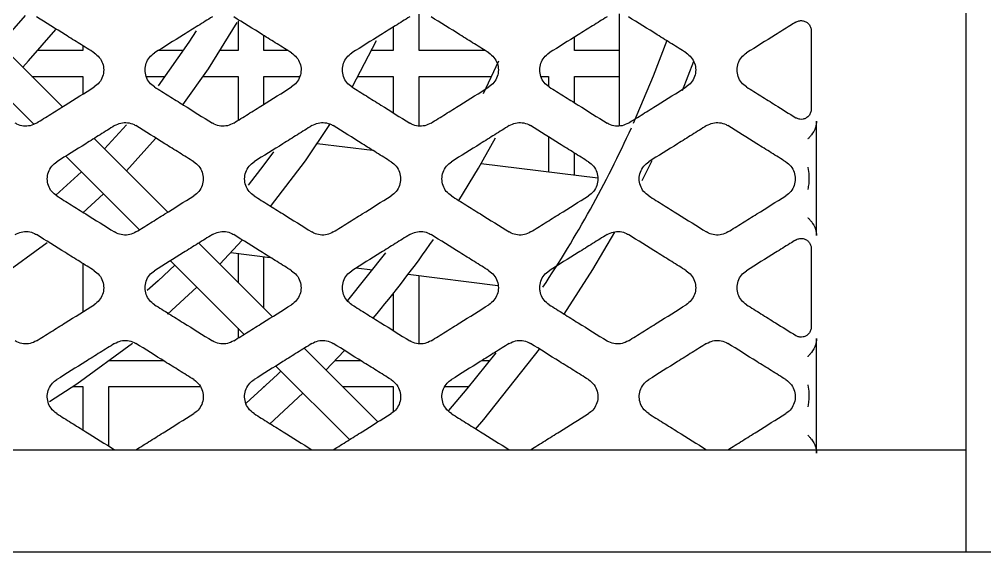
# Model space of a CAD drawing. Header units: millimetres. Extents: x 11355 to 11505, y 8083 to 8171.
# Drawn here: x 11370.614 to 11372.569, y 8087.563 to 8088.642 of the extents above; entities that cross this region are included whole.
import ezdxf

# ---------------------------------------------------------------- set-up
doc = ezdxf.new("R2010")
doc.units = ezdxf.units.MM
doc.layers.add('UPS', color=7, linetype='Continuous')

# ---------------------------------------------------------------- blocks, each defined once
blk = doc.blocks.new('UPS - 2.2kVA (APC SRT2200RMXLI-NC)')
at = {"linetype": 'Continuous'}
for p, q in [((2327.7323, 1373.2344), (2327.7323, 1376.7344)), ((2325.8272, 1374.3212), (2325.7758, 1374.263)), ((2326.2583, 1374.3103), (2326.2583, 1374.25)), ((2326.625, 1374.25), (2326.625, 1374.3239)), ((2327.0306, 1374.0975), (2327.0306, 1374.3243)), ((2326.5726, 1374.2976), (2326.5726, 1374.25)), ((2327.4186, 1374.2901), (2327.4186, 1374.1312)), ((2325.9029, 1374.1359), (2325.7537, 1374.2851)), ((2326.3107, 1374.25), (2326.3107, 1374.2802)), ((2326.4899, 1374.1771), (2326.5389, 1374.27)), ((2326.9393, 1374.25), (2326.9393, 1374.2771)), ((2325.944, 1374.2597), (2325.944, 1374.25)), ((2325.6962, 1374.2492), (2325.8447, 1374.1007)), ((2325.944, 1374.25), (2325.8532, 1374.25)), ((2326.1476, 1374.25), (2326.097, 1374.25)), ((2326.2583, 1374.25), (2326.2224, 1374.25)), ((2326.359, 1374.25), (2326.3107, 1374.25)), ((2326.5726, 1374.25), (2326.5289, 1374.25)), ((2326.7585, 1374.25), (2326.625, 1374.25)), ((2327.0306, 1374.25), (2326.9393, 1374.25)), ((2326.7854, 1374.2283), (2326.7543, 1374.162)), ((2327.1583, 1374.1688), (2327.1813, 1374.2286)), ((2325.8411, 1374.1976), (2325.944, 1374.1976)), ((2325.944, 1374.1976), (2325.944, 1374.1616)), ((2326.0723, 1374.1976), (2326.111, 1374.1976)), ((2326.188, 1374.1976), (2326.2583, 1374.1976)), ((2326.2583, 1374.1976), (2326.2583, 1374.1084)), ((2326.3107, 1374.1976), (2326.3836, 1374.1976)), ((2326.3107, 1374.1411), (2326.3107, 1374.1976)), ((2326.5013, 1374.1976), (2326.5726, 1374.1976)), ((2326.5726, 1374.1976), (2326.5726, 1374.1237)), ((2326.625, 1374.1976), (2326.7714, 1374.1976)), ((2326.625, 1374.0971), (2326.625, 1374.1976)), ((2326.8713, 1374.1976), (2326.8869, 1374.1976)), ((2326.8869, 1374.1976), (2326.8869, 1374.1773)), ((2326.9393, 1374.1976), (2327.0306, 1374.1976)), ((2326.9393, 1374.1442), (2326.9393, 1374.1976)), ((2326.0327, 1374.0996), (2325.9881, 1374.0507)), ((2327.4296, 1373.875), (2327.4296, 1374.1071)), ((2326.8869, 1374.075), (2326.8869, 1374.0044)), ((2326.1161, 1373.9226), (2325.9669, 1374.0718)), ((2326.0325, 1374.0062), (2326.0915, 1374.0715)), ((2326.4188, 1374.0619), (2326.5303, 1374.0482)), ((2325.9095, 1374.0359), (2326.0587, 1373.8867)), ((2326.9393, 1373.998), (2326.9393, 1374.0423)), ((2326.7507, 1374.0212), (2326.9864, 1373.9922)), ((2327.0766, 1373.9865), (2327.0964, 1374.0272)), ((2325.9414, 1374.004), (2325.8896, 1373.9569)), ((2325.944, 1373.921), (2325.9859, 1373.9596)), ((2326.328, 1373.7107), (2326.1789, 1373.8599)), ((2326.2215, 1373.8173), (2326.2666, 1373.8659)), ((2326.2436, 1373.8407), (2326.3236, 1373.8308)), ((2326.5568, 1373.8401), (2326.4796, 1373.7435)), ((2327.4186, 1373.8488), (2327.4186, 1373.6899)), ((2326.1214, 1373.824), (2326.2706, 1373.6748)), ((2326.2583, 1373.8389), (2326.2583, 1373.7805)), ((2326.3107, 1373.7281), (2326.3107, 1373.8324)), ((2325.944, 1373.8184), (2325.944, 1373.7204)), ((2326.4977, 1373.8095), (2326.5302, 1373.8055)), ((2326.6026, 1373.7966), (2326.7845, 1373.7742)), ((2326.625, 1373.6559), (2326.625, 1373.7938)), ((2326.1155, 1373.716), (2326.1748, 1373.7706)), ((2326.87, 1373.7637), (2326.8709, 1373.7636)), ((2326.5726, 1373.7578), (2326.5726, 1373.6825)), ((2326.2583, 1373.6871), (2326.2583, 1373.6671)), ((2327.4296, 1373.4342), (2327.4296, 1373.6663)), ((2326.5413, 1373.4974), (2326.3922, 1373.6466)), ((2326.4363, 1373.6024), (2326.4733, 1373.6416)), ((2326.1076, 1373.6214), (2325.9984, 1373.6214)), ((2326.3347, 1373.6107), (2326.4839, 1373.4616)), ((2326.5071, 1373.6214), (2326.4545, 1373.6214)), ((2326.7679, 1373.6214), (2326.7513, 1373.6214)), ((2325.9238, 1373.569), (2325.944, 1373.569)), ((2325.944, 1373.569), (2325.944, 1373.4813)), ((2325.9964, 1373.569), (2326.1819, 1373.569)), ((2325.9964, 1373.4486), (2325.9964, 1373.569)), ((2326.3107, 1373.569), (2326.3122, 1373.569)), ((2326.3107, 1373.5676), (2326.3107, 1373.569)), ((2326.4697, 1373.569), (2326.5726, 1373.569)), ((2326.5726, 1373.569), (2326.5726, 1373.5179)), ((2326.6772, 1373.569), (2326.7257, 1373.569)), ((2326.322, 1373.493), (2326.3897, 1373.5558)), ((2314.4138, 1373.4411), (2327.7323, 1373.4411)), ((2314.2272, 1373.2344), (2331.6738, 1373.2344))]:
    blk.add_line(p, q, dxfattribs=at)
at = {"linetype": 'Continuous', "flags": 128}
for points in [[(2325.8224, 1374.2163), (2325.8344, 1374.2291), (2325.8892, 1374.2929)], [(2326.1734, 1374.2902), (2326.1585, 1374.2667), (2326.0966, 1374.1782)], [(2326.1464, 1374.1398), (2326.1984, 1374.2129), (2326.2564, 1374.307)], [(2327.1263, 1374.2703), (2327.099, 1374.1981), (2327.0585, 1374.1024)], [(2326.3242, 1373.9337), (2326.3946, 1374.0267), (2326.4439, 1374.1004)], [(2326.7056, 1373.9458), (2326.7453, 1374.0118), (2326.7795, 1374.0733)], [(2326.3303, 1374.0449), (2326.3106, 1374.0182), (2326.2785, 1373.9771)], [(2326.9183, 1373.7158), (2326.9764, 1373.806), (2327.0211, 1373.882)], [(2325.6857, 1373.736), (2325.7792, 1373.7937), (2325.8717, 1373.8607)], [(2326.1303, 1373.8151), (2326.0963, 1373.7832), (2326.0746, 1373.7637)], [(2325.8766, 1373.5388), (2325.9319, 1373.5744), (2326.0447, 1373.6569)], [(2326.7388, 1373.4826), (2326.7556, 1373.5021), (2326.8684, 1373.6449)], [(2326.7802, 1373.6372), (2326.7218, 1373.5644), (2326.6841, 1373.5203)], [(2326.3452, 1373.6002), (2326.338, 1373.5933), (2326.2748, 1373.5353)]]:
    blk.add_lwpolyline(points, dxfattribs=at)
at = {"linetype": 'Continuous'}
for radius, start, end in [(2.3279, 326.4592, 335.5594), (2.0901, 319.7978, 325.3022)]:
    blk.add_arc((2324.9353, 1375.0568), radius, start, end, dxfattribs=at)
for points, knots in [([(2325.9673, 1374.2452), (2325.9575, 1374.2513), (2325.938, 1374.2635), (2325.8989, 1374.2879), (2325.8696, 1374.3062), (2325.8501, 1374.3184)], [0, 0, 0, 0, 0.2500231, 0.5000461, 1, 1, 1, 1]), ([(2326.2064, 1374.3184), (2326.1967, 1374.3123), (2326.1771, 1374.3001), (2326.138, 1374.2757), (2326.1088, 1374.2574), (2326.0892, 1374.2452)], [0, 0, 0, 0, 0.250023, 0.500046, 1, 1, 1, 1]), ([(2326.3667, 1374.2452), (2326.357, 1374.2513), (2326.3374, 1374.2635), (2326.2984, 1374.2879), (2326.2691, 1374.3062), (2326.2495, 1374.3184)], [0, 0, 0, 0, 0.2500231, 0.5000461, 1, 1, 1, 1]), ([(2326.6059, 1374.3184), (2326.5961, 1374.3123), (2326.5766, 1374.3001), (2326.5375, 1374.2757), (2326.5082, 1374.2574), (2326.4887, 1374.2452)], [0, 0, 0, 0, 0.250023, 0.500046, 1, 1, 1, 1]), ([(2326.7662, 1374.2452), (2326.7564, 1374.2513), (2326.7369, 1374.2635), (2326.6978, 1374.2879), (2326.6685, 1374.3062), (2326.649, 1374.3184)], [0, 0, 0, 0, 0.2500231, 0.5000461, 1, 1, 1, 1]), ([(2327.0054, 1374.3184), (2326.9956, 1374.3123), (2326.976, 1374.3001), (2326.937, 1374.2757), (2326.9077, 1374.2574), (2326.8882, 1374.2452)], [0, 0, 0, 0, 0.250023, 0.500046, 1, 1, 1, 1]), ([(2327.1657, 1374.2452), (2327.1559, 1374.2513), (2327.1364, 1374.2635), (2327.0973, 1374.2879), (2327.068, 1374.3062), (2327.0485, 1374.3184)], [0, 0, 0, 0, 0.2500231, 0.5000461, 1, 1, 1, 1]), ([(2327.3872, 1374.3074), (2327.3893, 1374.3084), (2327.3936, 1374.3106), (2327.4008, 1374.3108), (2327.4076, 1374.3088), (2327.4132, 1374.3047), (2327.417, 1374.299), (2327.4185, 1374.2938), (2327.4186, 1374.2909), (2327.4186, 1374.2901)], [0, 0, 0, 0, 0.162343, 0.324816, 0.484061, 0.63981, 0.794423, 0.950607, 1, 1, 1, 1]), ([(2327.3872, 1374.3074), (2327.3833, 1374.305), (2327.3696, 1374.2964), (2327.3365, 1374.2757), (2327.3072, 1374.2574), (2327.2876, 1374.2452)], [0, 0, 0, 0, 0.117232, 0.411524, 1, 1, 1, 1]), ([(2325.9673, 1374.2452), (2325.9709, 1374.2423), (2325.9782, 1374.2367), (2325.9848, 1374.2243), (2325.9872, 1374.2106), (2325.9848, 1374.1969), (2325.9782, 1374.1846), (2325.9709, 1374.179), (2325.9673, 1374.1762)], [0, 0, 0, 0, 0.166784, 0.333548, 0.500696, 0.667346, 0.833994, 1, 1, 1, 1]), ([(2326.0892, 1374.1762), (2326.0856, 1374.179), (2326.0783, 1374.1846), (2326.0717, 1374.197), (2326.0693, 1374.2107), (2326.0717, 1374.2244), (2326.0783, 1374.2368), (2326.0856, 1374.2424), (2326.0892, 1374.2452)], [0, 0, 0, 0, 0.166811, 0.333603, 0.50079, 0.667462, 0.83409, 1, 1, 1, 1]), ([(2326.3667, 1374.2452), (2326.3704, 1374.2423), (2326.3777, 1374.2367), (2326.3843, 1374.2243), (2326.3867, 1374.2106), (2326.3843, 1374.1969), (2326.3776, 1374.1846), (2326.3704, 1374.179), (2326.3667, 1374.1762)], [0, 0, 0, 0, 0.166784, 0.333548, 0.500696, 0.667346, 0.833994, 1, 1, 1, 1]), ([(2326.4887, 1374.1762), (2326.485, 1374.179), (2326.4778, 1374.1846), (2326.4711, 1374.197), (2326.4688, 1374.2107), (2326.4712, 1374.2244), (2326.4778, 1374.2368), (2326.4851, 1374.2424), (2326.4887, 1374.2452)], [0, 0, 0, 0, 0.166811, 0.333603, 0.50079, 0.667462, 0.83409, 1, 1, 1, 1]), ([(2326.7662, 1374.2452), (2326.7699, 1374.2423), (2326.7771, 1374.2367), (2326.7838, 1374.2243), (2326.7861, 1374.2106), (2326.7837, 1374.1969), (2326.7771, 1374.1846), (2326.7698, 1374.179), (2326.7662, 1374.1762)], [0, 0, 0, 0, 0.166784, 0.333548, 0.500696, 0.667346, 0.833994, 1, 1, 1, 1]), ([(2326.8882, 1374.1762), (2326.8845, 1374.179), (2326.8772, 1374.1846), (2326.8706, 1374.197), (2326.8682, 1374.2107), (2326.8706, 1374.2244), (2326.8773, 1374.2368), (2326.8845, 1374.2424), (2326.8882, 1374.2452)], [0, 0, 0, 0, 0.166811, 0.333603, 0.50079, 0.667462, 0.83409, 1, 1, 1, 1]), ([(2327.1657, 1374.2452), (2327.1693, 1374.2423), (2327.1766, 1374.2367), (2327.1832, 1374.2243), (2327.1856, 1374.2106), (2327.1832, 1374.1969), (2327.1766, 1374.1846), (2327.1693, 1374.179), (2327.1657, 1374.1762)], [0, 0, 0, 0, 0.166784, 0.333548, 0.500696, 0.667346, 0.833994, 1, 1, 1, 1]), ([(2327.2876, 1374.1762), (2327.284, 1374.179), (2327.2767, 1374.1846), (2327.2701, 1374.197), (2327.2677, 1374.2107), (2327.2701, 1374.2244), (2327.2767, 1374.2368), (2327.284, 1374.2424), (2327.2876, 1374.2452)], [0, 0, 0, 0, 0.166811, 0.333603, 0.50079, 0.667462, 0.83409, 1, 1, 1, 1]), ([(2325.8501, 1374.1029), (2325.8598, 1374.109), (2325.8794, 1374.1212), (2325.9184, 1374.1456), (2325.9477, 1374.164), (2325.9673, 1374.1762)], [0, 0, 0, 0, 0.2500317, 0.5000634, 1, 1, 1, 1]), ([(2326.0892, 1374.1762), (2326.099, 1374.1701), (2326.1185, 1374.1579), (2326.1576, 1374.1334), (2326.1869, 1374.1151), (2326.2064, 1374.1029)], [0, 0, 0, 0, 0.250032, 0.500063, 1, 1, 1, 1]), ([(2326.2495, 1374.1029), (2326.2593, 1374.109), (2326.2788, 1374.1212), (2326.3179, 1374.1456), (2326.3472, 1374.164), (2326.3667, 1374.1762)], [0, 0, 0, 0, 0.2500317, 0.5000634, 1, 1, 1, 1]), ([(2326.4887, 1374.1762), (2326.4985, 1374.1701), (2326.518, 1374.1579), (2326.5571, 1374.1334), (2326.5864, 1374.1151), (2326.6059, 1374.1029)], [0, 0, 0, 0, 0.250032, 0.500063, 1, 1, 1, 1]), ([(2326.649, 1374.1029), (2326.6588, 1374.109), (2326.6783, 1374.1212), (2326.7174, 1374.1456), (2326.7467, 1374.164), (2326.7662, 1374.1762)], [0, 0, 0, 0, 0.250032, 0.500063, 1, 1, 1, 1]), ([(2326.8882, 1374.1762), (2326.8979, 1374.1701), (2326.9175, 1374.1579), (2326.9565, 1374.1334), (2326.9858, 1374.1151), (2327.0054, 1374.1029)], [0, 0, 0, 0, 0.250032, 0.500063, 1, 1, 1, 1]), ([(2327.0485, 1374.1029), (2327.0582, 1374.109), (2327.0778, 1374.1212), (2327.1168, 1374.1456), (2327.1461, 1374.164), (2327.1657, 1374.1762)], [0, 0, 0, 0, 0.2500317, 0.5000634, 1, 1, 1, 1]), ([(2327.2876, 1374.1762), (2327.2974, 1374.1701), (2327.3169, 1374.1579), (2327.3502, 1374.137), (2327.3738, 1374.1223), (2327.3876, 1374.1137)], [0, 0, 0, 0, 0.293173, 0.586346, 1, 1, 1, 1]), ([(2327.4186, 1374.1312), (2327.4184, 1374.1288), (2327.4179, 1374.124), (2327.4143, 1374.1176), (2327.4089, 1374.113), (2327.4025, 1374.1105), (2327.3957, 1374.1104), (2327.3907, 1374.1119), (2327.3881, 1374.1134), (2327.3875, 1374.1137)], [0, 0, 0, 0, 0.165467, 0.331175, 0.490861, 0.644317, 0.795965, 0.950613, 1, 1, 1, 1]), ([(2325.8501, 1374.1029), (2325.846, 1374.1009), (2325.8377, 1374.0968), (2325.8237, 1374.0963), (2325.8134, 1374.0992), (2325.8082, 1374.1022), (2325.807, 1374.1029)], [0, 0, 0, 0, 0.301855, 0.603671, 0.905682, 1, 1, 1, 1]), ([(2326.0084, 1374.0978), (2325.9987, 1374.0916), (2325.9791, 1374.0794), (2325.9401, 1374.055), (2325.9108, 1374.0367), (2325.8912, 1374.0245)], [0, 0, 0, 0, 0.2500288, 0.5000577, 1, 1, 1, 1]), ([(2326.0084, 1374.0978), (2326.0126, 1374.0998), (2326.0208, 1374.1039), (2326.0348, 1374.1044), (2326.0452, 1374.1015), (2326.0503, 1374.0985), (2326.0516, 1374.0978)], [0, 0, 0, 0, 0.301781, 0.603523, 0.905512, 1, 1, 1, 1]), ([(2326.1688, 1374.0245), (2326.159, 1374.0306), (2326.1395, 1374.0428), (2326.1004, 1374.0672), (2326.0711, 1374.0855), (2326.0516, 1374.0978)], [0, 0, 0, 0, 0.2500288, 0.5000577, 1, 1, 1, 1]), ([(2326.2495, 1374.1029), (2326.2454, 1374.1009), (2326.2372, 1374.0968), (2326.2232, 1374.0963), (2326.2128, 1374.0992), (2326.2077, 1374.1022), (2326.2064, 1374.1029)], [0, 0, 0, 0, 0.301855, 0.603671, 0.905682, 1, 1, 1, 1]), ([(2326.4079, 1374.0978), (2326.3981, 1374.0916), (2326.3786, 1374.0794), (2326.3395, 1374.055), (2326.3102, 1374.0367), (2326.2907, 1374.0245)], [0, 0, 0, 0, 0.250029, 0.500058, 1, 1, 1, 1]), ([(2326.4079, 1374.0978), (2326.412, 1374.0998), (2326.4203, 1374.1039), (2326.4343, 1374.1044), (2326.4446, 1374.1015), (2326.4498, 1374.0985), (2326.451, 1374.0978)], [0, 0, 0, 0, 0.301781, 0.603523, 0.905512, 1, 1, 1, 1]), ([(2326.5682, 1374.0245), (2326.5585, 1374.0306), (2326.5389, 1374.0428), (2326.4999, 1374.0672), (2326.4706, 1374.0855), (2326.451, 1374.0978)], [0, 0, 0, 0, 0.2500288, 0.5000577, 1, 1, 1, 1]), ([(2326.649, 1374.1029), (2326.6449, 1374.1009), (2326.6367, 1374.0968), (2326.6226, 1374.0963), (2326.6123, 1374.0992), (2326.6071, 1374.1022), (2326.6059, 1374.1029)], [0, 0, 0, 0, 0.301855, 0.603671, 0.905682, 1, 1, 1, 1]), ([(2326.8074, 1374.0978), (2326.7976, 1374.0916), (2326.7781, 1374.0794), (2326.739, 1374.055), (2326.7097, 1374.0367), (2326.6902, 1374.0245)], [0, 0, 0, 0, 0.250029, 0.500058, 1, 1, 1, 1]), ([(2326.8074, 1374.0978), (2326.8115, 1374.0998), (2326.8197, 1374.1039), (2326.8337, 1374.1044), (2326.8441, 1374.1015), (2326.8493, 1374.0985), (2326.8505, 1374.0978)], [0, 0, 0, 0, 0.301781, 0.603523, 0.905512, 1, 1, 1, 1]), ([(2326.9677, 1374.0245), (2326.9579, 1374.0306), (2326.9384, 1374.0428), (2326.8993, 1374.0672), (2326.87, 1374.0855), (2326.8505, 1374.0978)], [0, 0, 0, 0, 0.250029, 0.500058, 1, 1, 1, 1]), ([(2327.0485, 1374.1029), (2327.0444, 1374.1009), (2327.0361, 1374.0968), (2327.0221, 1374.0963), (2327.0118, 1374.0992), (2327.0066, 1374.1022), (2327.0054, 1374.1029)], [0, 0, 0, 0, 0.301855, 0.603671, 0.905682, 1, 1, 1, 1]), ([(2327.2068, 1374.0978), (2327.1971, 1374.0916), (2327.1775, 1374.0794), (2327.1385, 1374.055), (2327.1092, 1374.0367), (2327.0896, 1374.0245)], [0, 0, 0, 0, 0.2500288, 0.5000577, 1, 1, 1, 1]), ([(2327.2068, 1374.0978), (2327.211, 1374.0998), (2327.2192, 1374.1039), (2327.2332, 1374.1044), (2327.2436, 1374.1015), (2327.2487, 1374.0985), (2327.25, 1374.0978)], [0, 0, 0, 0, 0.301781, 0.603523, 0.905512, 1, 1, 1, 1]), ([(2327.3672, 1374.0245), (2327.3574, 1374.0306), (2327.3379, 1374.0428), (2327.2988, 1374.0672), (2327.2695, 1374.0855), (2327.25, 1374.0978)], [0, 0, 0, 0, 0.2500288, 0.5000577, 1, 1, 1, 1]), ([(2327.4296, 1374.1071), (2327.4291, 1374.1028), (2327.428, 1374.0926), (2327.4215, 1374.0819), (2327.4154, 1374.0746), (2327.4129, 1374.0718), (2327.4116, 1374.0704), (2327.4115, 1374.0704)], [0, 0, 0, 0, 0.311176, 0.730029, 0.862472, 0.9954, 1, 1, 1, 1]), ([(2325.8912, 1373.9555), (2325.8876, 1373.9583), (2325.8803, 1373.964), (2325.8737, 1373.9764), (2325.8713, 1373.9901), (2325.8737, 1374.0038), (2325.8804, 1374.0161), (2325.8876, 1374.0217), (2325.8912, 1374.0245)], [0, 0, 0, 0, 0.166786, 0.333549, 0.500809, 0.667629, 0.834405, 1, 1, 1, 1]), ([(2326.1688, 1374.0245), (2326.1724, 1374.0217), (2326.1797, 1374.0161), (2326.1863, 1374.0037), (2326.1887, 1373.99), (2326.1863, 1373.9763), (2326.1797, 1373.9639), (2326.1724, 1373.9583), (2326.1688, 1373.9555)], [0, 0, 0, 0, 0.166752, 0.333481, 0.500689, 0.667481, 0.834281, 1, 1, 1, 1]), ([(2326.2907, 1373.9555), (2326.2871, 1373.9583), (2326.2798, 1373.964), (2326.2732, 1373.9764), (2326.2708, 1373.9901), (2326.2732, 1374.0038), (2326.2798, 1374.0161), (2326.2871, 1374.0217), (2326.2907, 1374.0245)], [0, 0, 0, 0, 0.166786, 0.333549, 0.500809, 0.667629, 0.834405, 1, 1, 1, 1]), ([(2326.5682, 1374.0245), (2326.5719, 1374.0217), (2326.5792, 1374.0161), (2326.5858, 1374.0037), (2326.5881, 1373.99), (2326.5857, 1373.9763), (2326.5791, 1373.9639), (2326.5719, 1373.9583), (2326.5682, 1373.9555)], [0, 0, 0, 0, 0.166752, 0.333481, 0.500689, 0.667481, 0.834281, 1, 1, 1, 1]), ([(2326.6902, 1373.9555), (2326.6865, 1373.9583), (2326.6792, 1373.964), (2326.6726, 1373.9764), (2326.6703, 1373.9901), (2326.6727, 1374.0038), (2326.6793, 1374.0161), (2326.6866, 1374.0217), (2326.6902, 1374.0245)], [0, 0, 0, 0, 0.166786, 0.333549, 0.500809, 0.667629, 0.834405, 1, 1, 1, 1]), ([(2326.9677, 1374.0245), (2326.9713, 1374.0217), (2326.9786, 1374.0161), (2326.9852, 1374.0037), (2326.9876, 1373.99), (2326.9852, 1373.9763), (2326.9786, 1373.9639), (2326.9713, 1373.9583), (2326.9677, 1373.9555)], [0, 0, 0, 0, 0.166752, 0.333481, 0.500689, 0.667481, 0.834281, 1, 1, 1, 1]), ([(2327.0896, 1373.9555), (2327.086, 1373.9583), (2327.0787, 1373.964), (2327.0721, 1373.9764), (2327.0697, 1373.9901), (2327.0721, 1374.0038), (2327.0788, 1374.0161), (2327.086, 1374.0217), (2327.0896, 1374.0245)], [0, 0, 0, 0, 0.166786, 0.333549, 0.500809, 0.667629, 0.834405, 1, 1, 1, 1]), ([(2327.3672, 1374.0245), (2327.3708, 1374.0217), (2327.3781, 1374.0161), (2327.3847, 1374.0037), (2327.3871, 1373.99), (2327.3847, 1373.9763), (2327.3781, 1373.9639), (2327.3708, 1373.9583), (2327.3672, 1373.9555)], [0, 0, 0, 0, 0.166752, 0.333481, 0.500689, 0.667481, 0.834281, 1, 1, 1, 1]), ([(2327.4115, 1374.0135), (2327.4116, 1374.0133), (2327.4141, 1374.0023), (2327.415, 1373.9871), (2327.4124, 1373.9725), (2327.4116, 1373.9688), (2327.4115, 1373.9686)], [0, 0, 0, 0, 0.017357, 0.74725, 0.98264, 1, 1, 1, 1]), ([(2325.8912, 1373.9555), (2325.901, 1373.9494), (2325.9206, 1373.9372), (2325.9596, 1373.9128), (2325.9889, 1373.8945), (2326.0084, 1373.8823)], [0, 0, 0, 0, 0.250039, 0.500078, 1, 1, 1, 1]), ([(2326.0516, 1373.8823), (2326.0613, 1373.8884), (2326.0809, 1373.9006), (2326.1199, 1373.925), (2326.1492, 1373.9433), (2326.1688, 1373.9555)], [0, 0, 0, 0, 0.250039, 0.500078, 1, 1, 1, 1]), ([(2326.2907, 1373.9555), (2326.3005, 1373.9494), (2326.32, 1373.9372), (2326.3591, 1373.9128), (2326.3884, 1373.8945), (2326.4079, 1373.8823)], [0, 0, 0, 0, 0.250039, 0.500078, 1, 1, 1, 1]), ([(2326.451, 1373.8823), (2326.4608, 1373.8884), (2326.4803, 1373.9006), (2326.5194, 1373.925), (2326.5487, 1373.9433), (2326.5682, 1373.9555)], [0, 0, 0, 0, 0.250039, 0.500078, 1, 1, 1, 1]), ([(2326.6902, 1373.9555), (2326.6999, 1373.9494), (2326.7195, 1373.9372), (2326.7586, 1373.9128), (2326.7879, 1373.8945), (2326.8074, 1373.8823)], [0, 0, 0, 0, 0.250039, 0.500078, 1, 1, 1, 1]), ([(2326.8505, 1373.8823), (2326.8603, 1373.8884), (2326.8798, 1373.9006), (2326.9189, 1373.925), (2326.9482, 1373.9433), (2326.9677, 1373.9555)], [0, 0, 0, 0, 0.250039, 0.500078, 1, 1, 1, 1]), ([(2327.0896, 1373.9555), (2327.0994, 1373.9494), (2327.119, 1373.9372), (2327.158, 1373.9128), (2327.1873, 1373.8945), (2327.2068, 1373.8823)], [0, 0, 0, 0, 0.2500388, 0.5000776, 1, 1, 1, 1]), ([(2327.25, 1373.8823), (2327.2597, 1373.8884), (2327.2793, 1373.9006), (2327.3183, 1373.925), (2327.3476, 1373.9433), (2327.3672, 1373.9555)], [0, 0, 0, 0, 0.250039, 0.500078, 1, 1, 1, 1]), ([(2327.4115, 1373.9118), (2327.4116, 1373.9117), (2327.4129, 1373.9103), (2327.4154, 1373.9076), (2327.4215, 1373.9002), (2327.428, 1373.8896), (2327.4291, 1373.8794), (2327.4296, 1373.875)], [0, 0, 0, 0, 0.004599, 0.137426, 0.269768, 0.688817, 1, 1, 1, 1]), ([(2325.807, 1373.8771), (2325.8111, 1373.8791), (2325.8193, 1373.8832), (2325.8333, 1373.8837), (2325.8436, 1373.8808), (2325.8488, 1373.8778), (2325.8501, 1373.8771)], [0, 0, 0, 0, 0.301444, 0.602853, 0.904565, 1, 1, 1, 1]), ([(2326.0516, 1373.8823), (2326.0474, 1373.8802), (2326.0392, 1373.8762), (2326.0252, 1373.8757), (2326.0149, 1373.8786), (2326.0097, 1373.8816), (2326.0084, 1373.8823)], [0, 0, 0, 0, 0.301554, 0.603073, 0.904812, 1, 1, 1, 1]), ([(2326.2064, 1373.8771), (2326.2105, 1373.8791), (2326.2188, 1373.8832), (2326.2328, 1373.8837), (2326.2431, 1373.8808), (2326.2483, 1373.8778), (2326.2495, 1373.8771)], [0, 0, 0, 0, 0.301444, 0.602853, 0.904565, 1, 1, 1, 1]), ([(2326.451, 1373.8823), (2326.4469, 1373.8802), (2326.4387, 1373.8762), (2326.4247, 1373.8757), (2326.4143, 1373.8786), (2326.4092, 1373.8816), (2326.4079, 1373.8823)], [0, 0, 0, 0, 0.301554, 0.603073, 0.904812, 1, 1, 1, 1]), ([(2326.6059, 1373.8771), (2326.61, 1373.8791), (2326.6182, 1373.8832), (2326.6322, 1373.8837), (2326.6426, 1373.8808), (2326.6478, 1373.8778), (2326.649, 1373.8771)], [0, 0, 0, 0, 0.301444, 0.602853, 0.904565, 1, 1, 1, 1]), ([(2326.8505, 1373.8823), (2326.8464, 1373.8802), (2326.8382, 1373.8762), (2326.8241, 1373.8757), (2326.8138, 1373.8786), (2326.8086, 1373.8816), (2326.8074, 1373.8823)], [0, 0, 0, 0, 0.301554, 0.603073, 0.904812, 1, 1, 1, 1]), ([(2327.0054, 1373.8771), (2327.0095, 1373.8791), (2327.0177, 1373.8832), (2327.0317, 1373.8837), (2327.042, 1373.8808), (2327.0472, 1373.8778), (2327.0485, 1373.8771)], [0, 0, 0, 0, 0.301444, 0.602853, 0.904565, 1, 1, 1, 1]), ([(2327.25, 1373.8823), (2327.2458, 1373.8802), (2327.2376, 1373.8762), (2327.2236, 1373.8757), (2327.2133, 1373.8786), (2327.2081, 1373.8816), (2327.2068, 1373.8823)], [0, 0, 0, 0, 0.301554, 0.603073, 0.904812, 1, 1, 1, 1]), ([(2325.9673, 1373.8038), (2325.9575, 1373.81), (2325.938, 1373.8222), (2325.8989, 1373.8466), (2325.8696, 1373.8649), (2325.8501, 1373.8771)], [0, 0, 0, 0, 0.250035, 0.50007, 1, 1, 1, 1]), ([(2326.2064, 1373.8771), (2326.1967, 1373.871), (2326.1771, 1373.8588), (2326.1381, 1373.8344), (2326.1088, 1373.8161), (2326.0892, 1373.8038)], [0, 0, 0, 0, 0.250035, 0.50007, 1, 1, 1, 1]), ([(2326.3667, 1373.8038), (2326.357, 1373.81), (2326.3374, 1373.8222), (2326.2984, 1373.8466), (2326.2691, 1373.8649), (2326.2495, 1373.8771)], [0, 0, 0, 0, 0.250035, 0.50007, 1, 1, 1, 1]), ([(2326.6059, 1373.8771), (2326.5961, 1373.871), (2326.5766, 1373.8588), (2326.5375, 1373.8344), (2326.5082, 1373.8161), (2326.4887, 1373.8038)], [0, 0, 0, 0, 0.250035, 0.50007, 1, 1, 1, 1]), ([(2326.7662, 1373.8038), (2326.7564, 1373.81), (2326.7369, 1373.8222), (2326.6978, 1373.8466), (2326.6685, 1373.8649), (2326.649, 1373.8771)], [0, 0, 0, 0, 0.250035, 0.50007, 1, 1, 1, 1]), ([(2327.0054, 1373.8771), (2326.9956, 1373.871), (2326.9761, 1373.8588), (2326.937, 1373.8344), (2326.9077, 1373.8161), (2326.8882, 1373.8038)], [0, 0, 0, 0, 0.250035, 0.50007, 1, 1, 1, 1]), ([(2327.1657, 1373.8038), (2327.1559, 1373.81), (2327.1364, 1373.8222), (2327.0973, 1373.8466), (2327.068, 1373.8649), (2327.0485, 1373.8771)], [0, 0, 0, 0, 0.250035, 0.50007, 1, 1, 1, 1]), ([(2327.3871, 1373.866), (2327.3832, 1373.8636), (2327.3696, 1373.8551), (2327.3365, 1373.8344), (2327.3072, 1373.8161), (2327.2876, 1373.8038)], [0, 0, 0, 0, 0.116306, 0.410926, 1, 1, 1, 1]), ([(2327.3871, 1373.866), (2327.3892, 1373.8671), (2327.3935, 1373.8692), (2327.4007, 1373.8695), (2327.4075, 1373.8675), (2327.4132, 1373.8633), (2327.4171, 1373.8576), (2327.4185, 1373.8525), (2327.4186, 1373.8495), (2327.4186, 1373.8488)], [0, 0, 0, 0, 0.162245, 0.324592, 0.484314, 0.640875, 0.796017, 0.952, 1, 1, 1, 1]), ([(2325.9673, 1373.8038), (2325.9709, 1373.801), (2325.9782, 1373.7954), (2325.9848, 1373.783), (2325.9872, 1373.7693), (2325.9848, 1373.7556), (2325.9782, 1373.7433), (2325.9709, 1373.7377), (2325.9673, 1373.7349)], [0, 0, 0, 0, 0.166659, 0.333291, 0.500575, 0.667547, 0.834537, 1, 1, 1, 1]), ([(2326.0892, 1373.7349), (2326.0856, 1373.7377), (2326.0783, 1373.7433), (2326.0717, 1373.7557), (2326.0693, 1373.7694), (2326.0717, 1373.7831), (2326.0783, 1373.7955), (2326.0856, 1373.8011), (2326.0892, 1373.8038)], [0, 0, 0, 0, 0.1667, 0.333372, 0.500719, 0.667725, 0.834686, 1, 1, 1, 1]), ([(2326.3667, 1373.8038), (2326.3704, 1373.801), (2326.3777, 1373.7954), (2326.3843, 1373.783), (2326.3866, 1373.7693), (2326.3842, 1373.7556), (2326.3776, 1373.7433), (2326.3704, 1373.7377), (2326.3667, 1373.7349)], [0, 0, 0, 0, 0.166659, 0.333291, 0.500575, 0.667547, 0.834537, 1, 1, 1, 1]), ([(2326.4887, 1373.7349), (2326.4851, 1373.7377), (2326.4778, 1373.7433), (2326.4712, 1373.7557), (2326.4688, 1373.7694), (2326.4712, 1373.7831), (2326.4778, 1373.7955), (2326.4851, 1373.8011), (2326.4887, 1373.8038)], [0, 0, 0, 0, 0.1667, 0.333372, 0.500719, 0.667725, 0.834686, 1, 1, 1, 1]), ([(2326.7662, 1373.8038), (2326.7698, 1373.801), (2326.7771, 1373.7954), (2326.7837, 1373.783), (2326.7861, 1373.7693), (2326.7837, 1373.7556), (2326.7771, 1373.7433), (2326.7698, 1373.7377), (2326.7662, 1373.7349)], [0, 0, 0, 0, 0.166659, 0.333291, 0.500575, 0.667547, 0.834537, 1, 1, 1, 1]), ([(2326.8882, 1373.7349), (2326.8845, 1373.7377), (2326.8772, 1373.7433), (2326.8706, 1373.7557), (2326.8683, 1373.7694), (2326.8707, 1373.7831), (2326.8773, 1373.7955), (2326.8845, 1373.8011), (2326.8882, 1373.8038)], [0, 0, 0, 0, 0.1667, 0.333372, 0.500719, 0.667725, 0.834686, 1, 1, 1, 1]), ([(2327.1657, 1373.8038), (2327.1693, 1373.801), (2327.1766, 1373.7954), (2327.1832, 1373.783), (2327.1856, 1373.7693), (2327.1832, 1373.7556), (2327.1766, 1373.7433), (2327.1693, 1373.7377), (2327.1657, 1373.7349)], [0, 0, 0, 0, 0.166659, 0.333291, 0.500575, 0.667547, 0.834537, 1, 1, 1, 1]), ([(2327.2876, 1373.7349), (2327.284, 1373.7377), (2327.2767, 1373.7433), (2327.2701, 1373.7557), (2327.2677, 1373.7694), (2327.2701, 1373.7831), (2327.2768, 1373.7955), (2327.284, 1373.8011), (2327.2876, 1373.8038)], [0, 0, 0, 0, 0.1667, 0.333372, 0.500719, 0.667725, 0.834686, 1, 1, 1, 1]), ([(2325.8501, 1373.6616), (2325.8598, 1373.6678), (2325.8794, 1373.68), (2325.9184, 1373.7044), (2325.9477, 1373.7227), (2325.9673, 1373.7349)], [0, 0, 0, 0, 0.250046, 0.500092, 1, 1, 1, 1]), ([(2326.0892, 1373.7349), (2326.099, 1373.7288), (2326.1185, 1373.7166), (2326.1576, 1373.6922), (2326.1869, 1373.6739), (2326.2064, 1373.6616)], [0, 0, 0, 0, 0.250046, 0.500092, 1, 1, 1, 1]), ([(2326.2495, 1373.6616), (2326.2593, 1373.6678), (2326.2788, 1373.68), (2326.3179, 1373.7044), (2326.3472, 1373.7227), (2326.3667, 1373.7349)], [0, 0, 0, 0, 0.250046, 0.500092, 1, 1, 1, 1]), ([(2326.4887, 1373.7349), (2326.4985, 1373.7288), (2326.518, 1373.7166), (2326.5571, 1373.6922), (2326.5864, 1373.6739), (2326.6059, 1373.6616)], [0, 0, 0, 0, 0.250046, 0.500092, 1, 1, 1, 1]), ([(2326.649, 1373.6616), (2326.6588, 1373.6678), (2326.6783, 1373.68), (2326.7174, 1373.7044), (2326.7467, 1373.7227), (2326.7662, 1373.7349)], [0, 0, 0, 0, 0.250046, 0.500092, 1, 1, 1, 1]), ([(2326.8882, 1373.7349), (2326.8979, 1373.7288), (2326.9175, 1373.7166), (2326.9565, 1373.6922), (2326.9858, 1373.6739), (2327.0054, 1373.6616)], [0, 0, 0, 0, 0.250046, 0.500092, 1, 1, 1, 1]), ([(2327.0485, 1373.6616), (2327.0582, 1373.6678), (2327.0778, 1373.68), (2327.1168, 1373.7044), (2327.1461, 1373.7227), (2327.1657, 1373.7349)], [0, 0, 0, 0, 0.250046, 0.500092, 1, 1, 1, 1]), ([(2327.2876, 1373.7349), (2327.2974, 1373.7288), (2327.3169, 1373.7166), (2327.3503, 1373.6957), (2327.3739, 1373.681), (2327.3877, 1373.6724)], [0, 0, 0, 0, 0.292928, 0.585857, 1, 1, 1, 1]), ([(2327.4186, 1373.6899), (2327.4184, 1373.6875), (2327.4179, 1373.6826), (2327.4142, 1373.6762), (2327.4089, 1373.6716), (2327.4024, 1373.6692), (2327.3957, 1373.6691), (2327.3907, 1373.6706), (2327.3882, 1373.6721), (2327.3876, 1373.6724)], [0, 0, 0, 0, 0.167473, 0.335229, 0.495827, 0.648813, 0.799234, 0.952681, 1, 1, 1, 1]), ([(2327.4296, 1373.6663), (2327.4291, 1373.6619), (2327.428, 1373.6517), (2327.4215, 1373.6411), (2327.4154, 1373.6337), (2327.4129, 1373.631), (2327.4116, 1373.6296), (2327.4115, 1373.6295)], [0, 0, 0, 0, 0.311357, 0.730351, 0.862634, 0.9954, 1, 1, 1, 1]), ([(2325.8501, 1373.6616), (2325.846, 1373.6596), (2325.8378, 1373.6555), (2325.8238, 1373.655), (2325.8134, 1373.6579), (2325.8082, 1373.6609), (2325.807, 1373.6616)], [0, 0, 0, 0, 0.301151, 0.602272, 0.903677, 1, 1, 1, 1]), ([(2326.0085, 1373.6564), (2325.9987, 1373.6503), (2325.9791, 1373.6381), (2325.9401, 1373.6137), (2325.9108, 1373.5954), (2325.8913, 1373.5832)], [0, 0, 0, 0, 0.250041, 0.500082, 1, 1, 1, 1]), ([(2326.0085, 1373.6564), (2326.0126, 1373.6585), (2326.0208, 1373.6626), (2326.0347, 1373.6631), (2326.0451, 1373.6602), (2326.0503, 1373.6572), (2326.0516, 1373.6564)], [0, 0, 0, 0, 0.301008, 0.601985, 0.903357, 1, 1, 1, 1]), ([(2326.1688, 1373.5832), (2326.159, 1373.5893), (2326.1394, 1373.6015), (2326.1004, 1373.6259), (2326.0711, 1373.6442), (2326.0516, 1373.6564)], [0, 0, 0, 0, 0.250041, 0.500082, 1, 1, 1, 1]), ([(2326.2495, 1373.6616), (2326.2454, 1373.6596), (2326.2372, 1373.6555), (2326.2232, 1373.655), (2326.2129, 1373.6579), (2326.2077, 1373.6609), (2326.2064, 1373.6616)], [0, 0, 0, 0, 0.301151, 0.602272, 0.903677, 1, 1, 1, 1]), ([(2326.4079, 1373.6564), (2326.3982, 1373.6503), (2326.3786, 1373.6381), (2326.3395, 1373.6137), (2326.3103, 1373.5954), (2326.2907, 1373.5832)], [0, 0, 0, 0, 0.250041, 0.500082, 1, 1, 1, 1]), ([(2326.4079, 1373.6564), (2326.412, 1373.6585), (2326.4202, 1373.6626), (2326.4342, 1373.6631), (2326.4446, 1373.6602), (2326.4498, 1373.6572), (2326.451, 1373.6564)], [0, 0, 0, 0, 0.301008, 0.601985, 0.903357, 1, 1, 1, 1]), ([(2326.5682, 1373.5832), (2326.5585, 1373.5893), (2326.5389, 1373.6015), (2326.4998, 1373.6259), (2326.4706, 1373.6442), (2326.451, 1373.6564)], [0, 0, 0, 0, 0.250041, 0.500082, 1, 1, 1, 1]), ([(2326.649, 1373.6616), (2326.6449, 1373.6596), (2326.6367, 1373.6555), (2326.6227, 1373.655), (2326.6123, 1373.6579), (2326.6072, 1373.6609), (2326.6059, 1373.6616)], [0, 0, 0, 0, 0.301151, 0.602272, 0.903677, 1, 1, 1, 1]), ([(2326.8074, 1373.6564), (2326.7976, 1373.6503), (2326.7781, 1373.6381), (2326.739, 1373.6137), (2326.7097, 1373.5954), (2326.6902, 1373.5832)], [0, 0, 0, 0, 0.250041, 0.500082, 1, 1, 1, 1]), ([(2326.8074, 1373.6564), (2326.8115, 1373.6585), (2326.8197, 1373.6626), (2326.8337, 1373.6631), (2326.844, 1373.6602), (2326.8492, 1373.6572), (2326.8505, 1373.6564)], [0, 0, 0, 0, 0.301008, 0.601985, 0.903357, 1, 1, 1, 1]), ([(2326.9677, 1373.5832), (2326.9579, 1373.5893), (2326.9384, 1373.6015), (2326.8993, 1373.6259), (2326.87, 1373.6442), (2326.8505, 1373.6564)], [0, 0, 0, 0, 0.250041, 0.500082, 1, 1, 1, 1]), ([(2327.0485, 1373.6616), (2327.0444, 1373.6596), (2327.0362, 1373.6555), (2327.0222, 1373.655), (2327.0118, 1373.6579), (2327.0066, 1373.6609), (2327.0054, 1373.6616)], [0, 0, 0, 0, 0.301151, 0.602272, 0.903677, 1, 1, 1, 1]), ([(2327.2069, 1373.6564), (2327.1971, 1373.6503), (2327.1775, 1373.6381), (2327.1385, 1373.6137), (2327.1092, 1373.5954), (2327.0897, 1373.5832)], [0, 0, 0, 0, 0.250041, 0.500082, 1, 1, 1, 1]), ([(2327.2069, 1373.6564), (2327.211, 1373.6585), (2327.2192, 1373.6626), (2327.2331, 1373.6631), (2327.2435, 1373.6602), (2327.2487, 1373.6572), (2327.25, 1373.6564)], [0, 0, 0, 0, 0.301008, 0.601985, 0.903357, 1, 1, 1, 1]), ([(2327.3672, 1373.5832), (2327.3574, 1373.5893), (2327.3378, 1373.6015), (2327.2988, 1373.6259), (2327.2695, 1373.6442), (2327.25, 1373.6564)], [0, 0, 0, 0, 0.250041, 0.500082, 1, 1, 1, 1]), ([(2325.8913, 1373.5143), (2325.8871, 1373.5176), (2325.8792, 1373.5238), (2325.873, 1373.5373), (2325.8714, 1373.5511), (2325.8746, 1373.5646), (2325.8815, 1373.5759), (2325.8882, 1373.5809), (2325.8913, 1373.5832)], [0, 0, 0, 0, 0.194122, 0.360655, 0.527955, 0.695413, 0.862673, 1, 1, 1, 1]), ([(2326.1688, 1373.5832), (2326.173, 1373.5798), (2326.1808, 1373.5736), (2326.187, 1373.5602), (2326.1886, 1373.5464), (2326.1854, 1373.5328), (2326.1785, 1373.5215), (2326.1718, 1373.5165), (2326.1687, 1373.5143)], [0, 0, 0, 0, 0.194124, 0.360612, 0.527843, 0.695274, 0.862576, 1, 1, 1, 1]), ([(2326.2907, 1373.5143), (2326.2865, 1373.5176), (2326.2787, 1373.5238), (2326.2725, 1373.5373), (2326.2709, 1373.5511), (2326.2741, 1373.5646), (2326.281, 1373.5759), (2326.2877, 1373.5809), (2326.2907, 1373.5832)], [0, 0, 0, 0, 0.194122, 0.360655, 0.527955, 0.695413, 0.862673, 1, 1, 1, 1]), ([(2326.5682, 1373.5832), (2326.5724, 1373.5798), (2326.5802, 1373.5736), (2326.5864, 1373.5602), (2326.5881, 1373.5464), (2326.5849, 1373.5328), (2326.578, 1373.5215), (2326.5712, 1373.5165), (2326.5682, 1373.5143)], [0, 0, 0, 0, 0.194124, 0.360612, 0.527843, 0.695274, 0.862576, 1, 1, 1, 1]), ([(2326.6902, 1373.5143), (2326.686, 1373.5176), (2326.6782, 1373.5238), (2326.672, 1373.5373), (2326.6704, 1373.5511), (2326.6735, 1373.5646), (2326.6804, 1373.5759), (2326.6872, 1373.5809), (2326.6902, 1373.5832)], [0, 0, 0, 0, 0.194122, 0.360655, 0.527955, 0.695413, 0.862673, 1, 1, 1, 1]), ([(2326.9677, 1373.5832), (2326.9719, 1373.5798), (2326.9797, 1373.5736), (2326.9859, 1373.5602), (2326.9875, 1373.5464), (2326.9843, 1373.5328), (2326.9774, 1373.5215), (2326.9707, 1373.5165), (2326.9677, 1373.5143)], [0, 0, 0, 0, 0.194124, 0.360612, 0.527843, 0.695274, 0.862576, 1, 1, 1, 1]), ([(2327.0897, 1373.5143), (2327.0855, 1373.5176), (2327.0776, 1373.5238), (2327.0714, 1373.5373), (2327.0698, 1373.5511), (2327.073, 1373.5646), (2327.0799, 1373.5759), (2327.0866, 1373.5809), (2327.0897, 1373.5832)], [0, 0, 0, 0, 0.194122, 0.360655, 0.527955, 0.695413, 0.862673, 1, 1, 1, 1]), ([(2327.3672, 1373.5832), (2327.3714, 1373.5798), (2327.3792, 1373.5736), (2327.3854, 1373.5602), (2327.387, 1373.5464), (2327.3838, 1373.5328), (2327.3769, 1373.5215), (2327.3702, 1373.5165), (2327.3671, 1373.5143)], [0, 0, 0, 0, 0.194124, 0.360612, 0.527843, 0.695274, 0.862576, 1, 1, 1, 1]), ([(2327.4115, 1373.5727), (2327.4116, 1373.5724), (2327.4141, 1373.5614), (2327.4149, 1373.5463), (2327.4124, 1373.5317), (2327.4116, 1373.528), (2327.4115, 1373.5278)], [0, 0, 0, 0, 0.017379, 0.749114, 0.982617, 1, 1, 1, 1]), ([(2325.8913, 1373.5143), (2325.901, 1373.5082), (2325.9206, 1373.4959), (2325.9596, 1373.4715), (2325.9889, 1373.4532), (2326.0085, 1373.441)], [0, 0, 0, 0, 0.2500535, 0.500107, 1, 1, 1, 1]), ([(2326.0515, 1373.441), (2326.0613, 1373.4471), (2326.0809, 1373.4593), (2326.1199, 1373.4837), (2326.1492, 1373.5021), (2326.1687, 1373.5143)], [0, 0, 0, 0, 0.2500535, 0.500107, 1, 1, 1, 1]), ([(2326.2907, 1373.5143), (2326.3005, 1373.5082), (2326.32, 1373.4959), (2326.3591, 1373.4715), (2326.3884, 1373.4532), (2326.4079, 1373.441)], [0, 0, 0, 0, 0.2500535, 0.500107, 1, 1, 1, 1]), ([(2326.451, 1373.441), (2326.4608, 1373.4471), (2326.4803, 1373.4593), (2326.5194, 1373.4837), (2326.5487, 1373.5021), (2326.5682, 1373.5143)], [0, 0, 0, 0, 0.250054, 0.500107, 1, 1, 1, 1]), ([(2326.6902, 1373.5143), (2326.7, 1373.5082), (2326.7195, 1373.4959), (2326.7586, 1373.4715), (2326.7879, 1373.4532), (2326.8074, 1373.441)], [0, 0, 0, 0, 0.2500535, 0.500107, 1, 1, 1, 1]), ([(2326.8505, 1373.441), (2326.8602, 1373.4471), (2326.8798, 1373.4593), (2326.9189, 1373.4837), (2326.9482, 1373.5021), (2326.9677, 1373.5143)], [0, 0, 0, 0, 0.250054, 0.500107, 1, 1, 1, 1]), ([(2327.0897, 1373.5143), (2327.0994, 1373.5082), (2327.119, 1373.4959), (2327.158, 1373.4715), (2327.1873, 1373.4532), (2327.2069, 1373.441)], [0, 0, 0, 0, 0.250054, 0.500107, 1, 1, 1, 1]), ([(2327.2499, 1373.441), (2327.2597, 1373.4471), (2327.2793, 1373.4593), (2327.3183, 1373.4837), (2327.3476, 1373.5021), (2327.3671, 1373.5143)], [0, 0, 0, 0, 0.250054, 0.500107, 1, 1, 1, 1]), ([(2327.4115, 1373.4709), (2327.4116, 1373.4709), (2327.4129, 1373.4695), (2327.4154, 1373.4667), (2327.4215, 1373.4594), (2327.428, 1373.4488), (2327.4291, 1373.4386), (2327.4296, 1373.4342)], [0, 0, 0, 0, 0.004598, 0.137237, 0.269393, 0.688611, 1, 1, 1, 1])]:
    blk.add_open_spline(points, degree=3, knots=knots, dxfattribs=at)

msp = doc.modelspace()

# ---------------------------------------------------------------- block references
at = {"layer": 'UPS'}
msp.add_blockref('UPS - 2.2kVA (APC SRT2200RMXLI-NC)', (9044.799, 6714.3289), dxfattribs=at)

doc.saveas('drawing.dxf')
